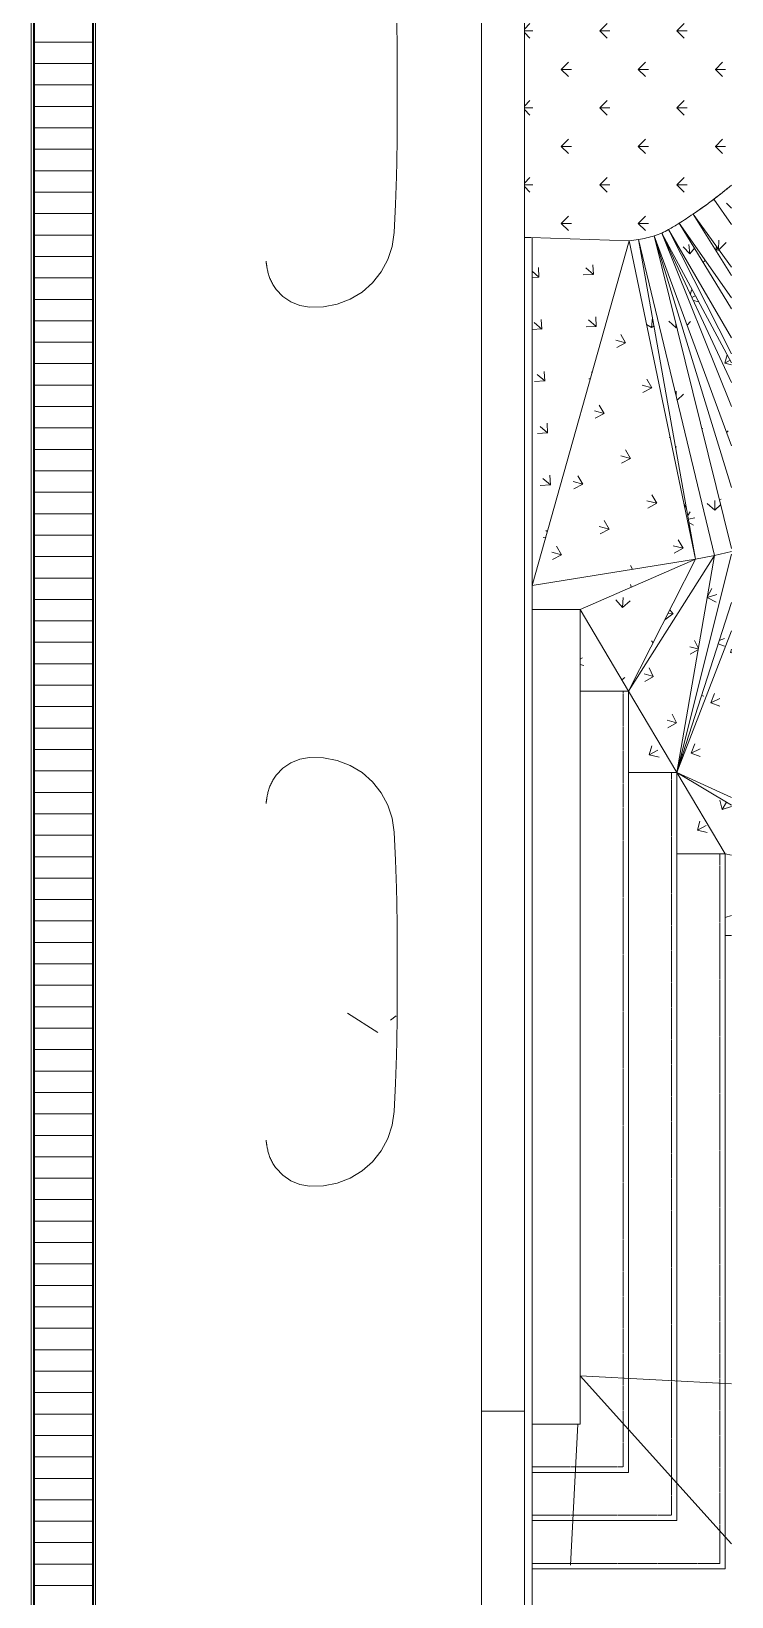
# Model space of a CAD drawing. Header units: millimetres. Extents: x -57519 to 497916, y -349472 to 446842.
# Drawn here: x 491545 to 494811, y 31742 to 39045 of the extents above; entities that cross this region are included whole.
import ezdxf

# ---------------------------------------------------------------- set-up
doc = ezdxf.new("R2010")
doc.units = ezdxf.units.MM
doc.linetypes.add('Overhead', pattern=[3.96875, 2.38125, -1.5875])
for name, color, linetype, lineweight in [('A-FLOR', 192, 'Continuous', 5), ('A-FLOR-PATT', 8, 'Continuous', 5), ('A-WALL', 113, 'Continuous', 20), ('I-FURN', 30, 'Continuous', 5), ('Q-CASE', 31, 'Continuous', 5), ('S-STRS', 31, 'Continuous', 5), ('S-STRS-ANNO', 31, 'Continuous', 5)]:
    doc.layers.add(name, color=color, linetype=linetype, lineweight=lineweight)

# ---------------------------------------------------------------- blocks, each defined once
blk = doc.blocks.new('DLN-Surface Channel-S1 - 300x150 _WD_-15637421-1_F SINGLE OCCUPANCY DIAGRAM')
at = {"layer": 'Q-CASE'}
h = blk.add_hatch(dxfattribs=at)
h.set_pattern_fill('FP_839', color=256, style=0, pattern_type=2)
h.set_pattern_definition([(270, (399805.45, 609.6), (100, 6e-15), [])])
h.paths.add_polyline_path([(21565.1, -135), (21565.1, 135), (-21565.1, 135), (-21565.1, -135), (20936.4, -135)], flags=0)
for p, q in [((-21565.1, 140), (21565.1, 140)), ((21565.1, 135), (-21565.1, 135)), ((-21565.1, -135), (21565.1, -135)), ((21565.1, -140), (-21565.1, -140))]:
    blk.add_line(p, q, dxfattribs=at)
blk = doc.blocks.new('DLN_Bench-2 - DLN_Bench-2-V1096-1_F SINGLE OCCUPANCY DIAGRAM')
at = {"layer": 'I-FURN'}
h = blk.add_hatch(dxfattribs=at)
h.set_pattern_fill('FP_1673', color=253, style=0, pattern_type=2)
h.set_pattern_definition([(320.034, (365147.8, 92586), (-318.762, -3639.333), [380.812, -4188.933]), (264.994, (365147.8, 92586), (3821.137, 704.01), [304.44, -3348.828]), (10.439, (365121.2, 92283), (3502.343, -2935.33), [323.788, -3561.662]), (316.218, (366163.8, 92586), (-840.874, -5415.106), [571.17, -6282.904]), (6.628, (366093.7, 92135), (4948.54, -4742.396), [485.69, -5342.62]), (261.174, (366164, 92586), (4948.54, -4742.4), [456.67, -5023.34]), (291.023, (365909.8, 92078.8), (-2045.3, -3028.671), [380.604, -4186.64]), (235.968, (365909.8, 92078.8), (3683.756, -1234.583), [304.55, -3350.05]), (341.472, (365739.3, 91826.4), (1638.453, -4263.236), [323.76, -3561.37]), (307.533, (365147.8, 92586.1), (1691.1005, -61.7005), [167.514, -9906.172]), (307.533, (365147.8, 92586.1), (1691.1005, -61.7005), [-167.514, -3142.158, -6764.015]), (307.533, (365147.8, 92586.1), (1691.1005, -61.7005), [-3309.672, 167.514, -6596.5]), (307.533, (365147.8, 92586.1), (1691.1005, -61.7005), [-3477.186, -3233.53, -3362.972]), (307.533, (365147.8, 92586.1), (1691.1005, -61.7005), [-6710.715, 167.514, -3195.458]), (307.533, (365147.8, 92586.1), (1691.1005, -61.7005), [-6878.23, -3195.458]), (277.509, (365147.8, 92586.1), (2003.6146, -1334.7925), [167.443, -6284.197]), (277.509, (365147.8, 92586.1), (2003.6146, -1334.7925), [-167.443, -1770.84, -4513.357]), (277.509, (365147.8, 92586.1), (2003.6146, -1334.7925), [-1938.283, 167.443, -4345.914]), (277.509, (365147.8, 92586.1), (2003.6146, -1334.7925), [-2105.726, -3064.72, -1281.195]), (277.509, (365147.8, 92586.1), (2003.6146, -1334.7925), [-5170.445, 167.443, -1113.75]), (277.509, (365147.8, 92586.1), (2003.6146, -1334.7925), [-5337.89, -1113.75]), (237.469, (365147.8, 93717.6), (-114.5774, -2708.581), [167.498, -10313.796]), (237.469, (365147.8, 93717.6), (-114.5774, -2708.581), [-167.498, -1101.424, -9212.372]), (237.469, (365147.8, 93717.6), (-114.5774, -2708.581), [-1268.922, 167.498, -9044.874]), (237.469, (365147.8, 93717.6), (-114.5774, -2708.581), [-1436.42, -3791.538, -5253.336]), (237.469, (365147.8, 93717.6), (-114.5774, -2708.581), [-5227.957, 167.498, -5085.838]), (237.469, (365147.8, 93717.6), (-114.5774, -2708.581), [-5395.455, -5085.838]), (227.466, (365147.8, 94225), (508.538, -2959.048), [167.53, -7843.51]), (227.466, (365147.8, 94225), (508.538, -2959.048), [-167.53, -1482.398, -6361.11]), (227.466, (365147.8, 94225), (508.538, -2959.048), [-1649.93, 167.53, -6193.58]), (227.466, (365147.8, 94225), (508.538, -2959.048), [-1817.46, -2462.202, -3731.378]), (227.466, (365147.8, 94225), (508.538, -2959.048), [-4279.662, 167.53, -3563.846]), (227.466, (365147.8, 94225), (508.538, -2959.048), [-4447.193, -3563.846])])
h.paths.add_polyline_path([(-1000, -252.4), (-998.8, -317.4), (-986.3, -381.3), (-962.8, -442), (-928.9, -497.6), (-885.9, -546.4), (-834.9, -586.9), (-777.7, -617.8), (-715.9, -638.3), (-651.5, -647.5), (-390.1, -658.1), (520.8, -653.8), (651.5, -647.5), (715.9, -638.3), (777.7, -617.8), (834.9, -586.9), (885.9, -546.4), (928.9, -497.6), (962.8, -442), (986.3, -381.3), (998.8, -317.4), (999.7, -251), (992.1, -207.8), (975, -165.8), (949.4, -128.4), (916.7, -97.1), (-916.7, -97.1), (-949.4, -128.4), (-975, -165.8), (-992.1, -207.8), (-999.7, -251)], flags=0)
at = {"layer": 'I-FURN', "color": 253}
blk.add_line((-158.1, -661.1), (158.1, -661.1), dxfattribs=at)
at = {"layer": 'I-FURN', "color": 253, "flags": 128}
for points in [[(-916.7, -97.1), (-949.4, -128.4), (-975, -165.8), (-992.1, -207.8), (-1000, -252.4)], [(1000, -252.4), (992.1, -207.8), (975, -165.8), (949.4, -128.4), (916.7, -97.1)], [(-1000, -252.4), (-998.8, -317.4), (-986.3, -381.3), (-962.8, -442), (-928.9, -497.6), (-885.9, -546.4), (-834.9, -586.9), (-777.7, -617.8), (-715.9, -638.3), (-651.5, -647.5)], [(651.5, -647.5), (715.9, -638.3), (777.7, -617.8), (834.9, -586.9), (885.9, -546.4), (928.9, -497.6), (962.8, -442), (986.3, -381.3), (998.8, -317.4), (1000, -252.4)], [(-651.5, -647.5), (-520.8, -653.8), (-390.1, -658.1)], [(390.1, -658.1), (520.8, -653.8), (651.5, -647.5)]]:
    blk.add_lwpolyline(points, dxfattribs=at)
at = {"layer": 'I-FURN', "color": 253}
for points in [[(-821.2, -55.5), (-828, -56.7), (-841.5, -59.6), (-861.1, -65.9), (-880.3, -74.2), (-899, -84.5), (-910.9, -92.7), (-916.7, -97.1)], [(916.7, -97.1), (910.9, -92.7), (899, -84.5), (880.3, -74.2), (861.1, -65.9), (841.5, -59.6), (828, -56.7), (821.2, -55.5)], [(-390.1, -658.1), (-364.3, -658.7), (-312.7, -659.9), (-235.4, -660.9), (-183.9, -661.1), (-158.1, -661.1)], [(158.1, -661.1), (183.9, -661.1), (235.4, -660.9), (312.7, -659.9), (364.3, -658.7), (390.1, -658.1)]]:
    blk.add_open_spline(points, degree=3, dxfattribs=at)
for points, knots in [([(-785.9, -49.7), (-785.7, -49.6), (-785.4, -49.6), (-785.4, -49.6), (-785.6, -49.6), (-785.9, -49.7), (-786.1, -49.7), (-786.3, -49.8), (-786.5, -49.8), (-786.8, -49.9), (-787.5, -50), (-788.6, -50.2), (-790, -50.4), (-790.9, -50.5), (-791.4, -50.6), (-791.8, -50.7), (-792.2, -50.7), (-792.8, -50.8), (-793.7, -51), (-795.2, -51.2), (-796.6, -51.4), (-797.8, -51.6), (-798.7, -51.8), (-799.6, -51.9), (-800.8, -52.1), (-802.3, -52.4), (-804.2, -52.7), (-806, -53), (-807.9, -53.3), (-810.4, -53.7), (-814.8, -54.4), (-818.6, -55.1), (-821.2, -55.5)], [0, 0, 0, 0, 0.041667, 0.083333, 0.125, 0.145833, 0.15625, 0.166667, 0.177083, 0.1875, 0.208333, 0.25, 0.291667, 0.3125, 0.322917, 0.333333, 0.34375, 0.354167, 0.375, 0.416667, 0.458333, 0.479167, 0.5, 0.520833, 0.541667, 0.583333, 0.625, 0.666667, 0.708333, 0.75, 0.833333, 1, 1, 1, 1]), ([(821.2, -55.5), (818.6, -55.1), (814.8, -54.4), (810.4, -53.7), (807.9, -53.3), (806, -53), (804.2, -52.7), (802.3, -52.4), (800.8, -52.1), (799.6, -51.9), (798.7, -51.8), (797.8, -51.6), (796.6, -51.4), (795.2, -51.2), (793.7, -51), (792.8, -50.8), (792.2, -50.7), (791.8, -50.7), (791.4, -50.6), (790.9, -50.5), (790, -50.4), (788.6, -50.2), (787.5, -50), (786.8, -49.9), (786.5, -49.8), (786.3, -49.8), (786.1, -49.7), (785.9, -49.7), (785.6, -49.6), (785.4, -49.6), (785.4, -49.6), (785.7, -49.6), (785.9, -49.7)], [0, 0, 0, 0, 0.166667, 0.25, 0.291667, 0.333333, 0.375, 0.416667, 0.458333, 0.479167, 0.5, 0.520833, 0.541667, 0.583333, 0.625, 0.645833, 0.65625, 0.666667, 0.677083, 0.6875, 0.708333, 0.75, 0.791667, 0.8125, 0.822917, 0.833333, 0.84375, 0.854167, 0.875, 0.916667, 0.958333, 1, 1, 1, 1])]:
    blk.add_open_spline(points, degree=3, knots=knots, dxfattribs=at)
blk = doc.blocks.new('DLN_Bench-2 - DLN_Bench-2-V1099-1_F SINGLE OCCUPANCY DIAGRAM')
at = {"layer": 'I-FURN', "color": 253}
blk.add_line((-158.1, -661.1), (158.1, -661.1), dxfattribs=at)
at = {"layer": 'I-FURN', "color": 253, "flags": 128}
for points in [[(-916.7, -97.1), (-949.4, -128.4), (-975, -165.8), (-992.1, -207.8), (-1000, -252.4)], [(-1000, -252.4), (-998.8, -317.4), (-986.3, -381.3), (-962.8, -442), (-928.9, -497.6), (-885.9, -546.4), (-834.9, -586.9), (-777.7, -617.8), (-715.9, -638.3), (-651.5, -647.5)], [(-651.5, -647.5), (-520.8, -653.8), (-390.1, -658.1)]]:
    blk.add_lwpolyline(points, dxfattribs=at)
at = {"layer": 'I-FURN', "color": 253}
for points in [[(-821.2, -55.5), (-828, -56.7), (-841.5, -59.6), (-861.1, -65.9), (-880.3, -74.2), (-899, -84.5), (-910.9, -92.7), (-916.7, -97.1)], [(-390.1, -658.1), (-364.3, -658.7), (-312.7, -659.9), (-235.4, -660.9), (-183.9, -661.1), (-158.1, -661.1)], [(158.1, -661.1), (183.9, -661.1), (235.4, -660.9), (312.7, -659.9), (364.3, -658.7), (390.1, -658.1)]]:
    blk.add_open_spline(points, degree=3, dxfattribs=at)
blk.add_open_spline([(-785.9, -49.7), (-785.7, -49.6), (-785.4, -49.6), (-785.4, -49.6), (-785.6, -49.6), (-785.9, -49.7), (-786.1, -49.7), (-786.3, -49.8), (-786.5, -49.8), (-786.8, -49.9), (-787.5, -50), (-788.6, -50.2), (-790, -50.4), (-790.9, -50.5), (-791.4, -50.6), (-791.8, -50.7), (-792.2, -50.7), (-792.8, -50.8), (-793.7, -51), (-795.2, -51.2), (-796.6, -51.4), (-797.8, -51.6), (-798.7, -51.8), (-799.6, -51.9), (-800.8, -52.1), (-802.3, -52.4), (-804.2, -52.7), (-806, -53), (-807.9, -53.3), (-810.4, -53.7), (-814.8, -54.4), (-818.6, -55.1), (-821.2, -55.5)], degree=3, knots=[0, 0, 0, 0, 0.041667, 0.083333, 0.125, 0.145833, 0.15625, 0.166667, 0.177083, 0.1875, 0.208333, 0.25, 0.291667, 0.3125, 0.322917, 0.333333, 0.34375, 0.354167, 0.375, 0.416667, 0.458333, 0.479167, 0.5, 0.520833, 0.541667, 0.583333, 0.625, 0.666667, 0.708333, 0.75, 0.833333, 1, 1, 1, 1], dxfattribs=at)
blk = doc.blocks.new('FP_1101-1_F SINGLE OCCUPANCY DIAGRAM')
at = {"layer": 'A-FLOR-PATT'}
for p, q in [((94745.7, 37662), (94712.8, 37693)), ((94745.7, 37662), (94745.4, 37682.2)), ((94745.7, 37662), (94749.4, 37666)), ((94746.5, 37341.8), (94746.6, 37365.5)), ((94750.7, 37324.4), (94780.3, 37352.5)), ((94926.3, 36810.8), (94891.5, 36841.8)), ((94926.3, 36810.8), (94926.8, 36856.4)), ((94926.3, 36810.8), (94954.4, 36837.4))]:
    blk.add_line(p, q, dxfattribs=at)
blk = doc.blocks.new('FP_1102-1_F SINGLE OCCUPANCY DIAGRAM')
at = {"layer": 'A-FLOR-PATT'}
for p, q in [((94797.8, 37673.4), (94813.7, 37690.6)), ((94981.8, 37174.1), (94989.1, 37180.6))]:
    blk.add_line(p, q, dxfattribs=at)
blk = doc.blocks.new('FP_1103-1_F SINGLE OCCUPANCY DIAGRAM')
at = {"layer": 'A-FLOR-PATT'}
for q in [(94806.1, 38050.6), (94778.6, 38039.1), (94832.1, 38032.6)]:
    blk.add_line((94809.8, 38006.8), q, dxfattribs=at)
blk = doc.blocks.new('FP_1104-1_F SINGLE OCCUPANCY DIAGRAM')
at = {"layer": 'A-FLOR-PATT'}
for p, q in [((94944.1, 38027.8), (94945.2, 38071.3)), ((94945.2, 38026.3), (94979.1, 38059.8))]:
    blk.add_line(p, q, dxfattribs=at)
blk = doc.blocks.new('FP_1105-1_F SINGLE OCCUPANCY DIAGRAM')
at = {"layer": 'A-FLOR-PATT'}
blk.add_line((95005, 38219.9), (94980.4, 38242.8), dxfattribs=at)
blk = doc.blocks.new('FP_1106-1_F SINGLE OCCUPANCY DIAGRAM')
at = {"layer": 'A-FLOR-PATT'}
blk.add_line((94900.3, 37692.5), (94900.4, 37692.6), dxfattribs=at)
blk = doc.blocks.new('FP_1107-1_F SINGLE OCCUPANCY DIAGRAM')
at = {"layer": 'A-FLOR-PATT'}
for p, q in [((94631.4, 37662.6), (94635.9, 37708.7)), ((94631.4, 37662.6), (94608.2, 37677.3)), ((94631.4, 37662.6), (94643.1, 37670.7)), ((94788.8, 36830.5), (94782.3, 36843.9)), ((94794.8, 36817.1), (94788.8, 36830.5))]:
    blk.add_line(p, q, dxfattribs=at)

msp = doc.modelspace()

# ---------------------------------------------------------------- hatches: boundary and pattern name
at = {"layer": 'A-FLOR-PATT'}
h = msp.add_hatch(dxfattribs=at)
h.set_pattern_fill('FP_1873', color=256, style=0, pattern_type=2)
h.set_pattern_definition([(0, (495991.49, 38687.68), (179.605, 179.605), [47.625, -311.585]), (315, (495991.5, 38687.68), (179.605, 179.605), [47.625, -206.375]), (45, (495991.5, 38687.68), (-179.605, 179.605), [47.625, -206.375])])
h.paths.add_polyline_path([(494332.8, 38066.9), (494449.7, 38090.5), (494540.8, 38134.3), (494630.3, 38192), (494810.5, 38327.8), (494810.5, 44977.7), (493844.7, 44977.7), (493844.7, 38083), (493874.7, 38083), (494318, 38067.4)], flags=0)
h = msp.add_hatch(dxfattribs=at)
h.set_pattern_fill('FP_1877', color=256, style=0, pattern_type=2)
h.set_pattern_definition([(36.146, (493471.37, 39833.43), (43.474, 243.005), [47.615, -311.522]), (352.794, (493471.37, 39833.43), (43.475, 243.005), [46.594, -201.905]), (79.857, (493471.37, 39833.43), (-246.536, 31.17), [46.287, -200.576])])
h.paths.add_polyline_path([(494810.5, 37750.6), (494810.5, 37801.8), (494565.8, 38149.6), (494797.6, 37771.6)], flags=0)
h = msp.add_hatch(dxfattribs=at)
h.set_pattern_fill('FP_1878', color=256, style=0, pattern_type=2)
h.set_pattern_definition([(33.721, (493413.1, 40012.66), (54.848, 241.663), [47.625, -311.584]), (350.174, (493413.1, 40012.66), (54.847, 241.663), [46.417, -201.138]), (77.213, (493413.1, 40012.66), (-243.923, 42.247), [46.464, -201.345])])
h.paths.add_polyline_path([(494810.5, 37906), (494810.5, 37944.2), (494630.3, 38192), (494712.7, 38061.3)], flags=0)
h = msp.add_hatch(dxfattribs=at)
h.set_pattern_fill('FP_1881', color=256, style=0, pattern_type=2)
h.set_pattern_definition([(139.221, (444803.41, 29239.38), (-253.6304, -12.07956), [46.762, -305.938]), (93.174, (444803.41, 29239.38), (-253.6304, -12.0776), [45.528, -197.287]), (182.727, (444803.41, 29239.38), (13.448, -242.4427), [47.61, -206.308])])
h.paths.add_polyline_path([(493879.7, 36459.8), (494332.8, 38066.9), (493879.7, 38082.8), (493879.7, 36902.5)], flags=0)
h = msp.add_hatch(dxfattribs=at)
h.set_pattern_fill('FP_1882', color=256, style=0, pattern_type=2)
h.set_pattern_definition([(165.422, (493994.05, 37142.18), (-222.18, -119.99), [47.21, -308.876]), (120.29, (493994.05, 37142.18), (-222.18, -119.99), [45.517, -197.24]), (208.372, (493994.05, 37142.18), (122.444, -209.62), [47.346, -205.165])])
h.paths.add_polyline_path([(493879.7, 36459.8), (494641.6, 36584.4), (494331.2, 38061.3), (493906.5, 36554.8)], flags=0)
h = msp.add_hatch(dxfattribs=at)
h.set_pattern_fill('FP_1880', color=256, style=0, pattern_type=2)
h.set_pattern_definition([(13.821, (494027.26, 36800.99), (132.79, 208.328), [47.62, -311.548]), (330.433, (494027.26, 36800.99), (132.79, 208.327), [46.56, -201.755]), (57.486, (494027.26, 36800.99), (-215.98, 122.527), [46.322, -200.728])])
h.paths.add_polyline_path([(494642, 36582.3), (494729.8, 36599.6), (494379.1, 38061.3), (494638.9, 36599.6)], flags=0)
h = msp.add_hatch(dxfattribs=at)
h.set_pattern_fill('FP_1875', color=256, style=0, pattern_type=2)
h.set_pattern_definition([(14.77, (493978.76, 37537.26), (130.518, 210.793), [47.624, -311.58]), (331.195, (493978.76, 37537.26), (130.52, 210.79), [46.393, -201.04]), (58.235, (493978.76, 37537.26), (-216.816, 119.22), [46.487, -201.44])])
h.paths.add_polyline_path([(494810.5, 36632.7), (494810.5, 36916.5), (494457, 38061.3), (494743.7, 36902.5)], flags=0)
h = msp.add_hatch(dxfattribs=at)
h.set_pattern_fill('FP_1874', color=256, style=0, pattern_type=2)
h.set_pattern_definition([(23.116, (493769.56, 38692.63), (98.412, 227.448), [47.625, -311.583]), (339.565, (493769.56, 38692.63), (98.412, 227.447), [46.413, -201.12]), (66.603, (493769.56, 38692.63), (-231.956, 86.425), [46.467, -201.358])])
h.paths.add_polyline_path([(494810.5, 37294.2), (494810.5, 37407.4), (494501.5, 38061.3), (494734.9, 37481.9)], flags=0)
h = msp.add_hatch(dxfattribs=at)
h.set_pattern_fill('FP_1876', color=256, style=0, pattern_type=2)
h.set_pattern_definition([(29.215, (493696.68, 39042.15), (72.65, 236.063), [47.618, -311.54]), (345.839, (493696.68, 39042.15), (72.65, 236.063), [46.57, -201.8]), (72.894, (493696.68, 39042.15), (-240.822, 60.76), [46.31, -200.68])])
h.paths.add_polyline_path([(494810.5, 37407.4), (494810.5, 37498.3), (494504.3, 38061.3), (494775.6, 37481.9)], flags=0)
h = msp.add_hatch(dxfattribs=at)
h.set_pattern_fill('FP_1879', color=256, style=0, pattern_type=2)
h.set_pattern_definition([(28.313, (493590.06, 39333.67), (77.322, 235.384), [47.625, -311.585]), (344.777, (493590.06, 39333.67), (77.322, 235.385), [46.426, -201.177]), (71.815, (493590.06, 39333.67), (-238.915, 65.015), [46.455, -201.304])])
h.paths.add_polyline_path([(494810.5, 37540.1), (494810.5, 37614.6), (494545.1, 38061.3), (494692.6, 37771.6)], flags=0)
h = msp.add_hatch(dxfattribs=at)
h.set_pattern_fill('FP_1885', color=10, style=0, pattern_type=2)
h.set_pattern_definition([(173.062, (497964.39, 37716.09), (-200.156, -156.167), [47.614, -311.51]), (128.078, (497964.39, 37716.1), (-200.154, -156.168), [47.531, -205.966]), (217.962, (497964.39, 37716.1), (156.337, -199.547), [47.601, -206.27])])
h.paths.add_polyline_path([(494329.7, 35966.5), (494729.8, 36599.6), (494640.7, 36579.8), (494510.6, 36323.2)], flags=0)
h = msp.add_hatch(dxfattribs=at)
h.set_pattern_fill('FP_1894', color=10, style=0, pattern_type=2)
h.set_pattern_definition([(164.45, (488119.95, 45980.75), (-212.2135, -126.9767), [43.99, -287.801]), (116.452, (488119.95, 45980.75), (-212.215, -126.974), [45.22, -195.953]), (210.894, (488119.95, 45980.75), (107.4326, -215.923), [46.369, -200.932])])
h.paths.add_polyline_path([(494554.7, 35587), (494726.8, 36594.9), (494329.7, 35966.5)], flags=0)
h = msp.add_hatch(dxfattribs=at)
h.set_pattern_fill('FP_1886', color=10, style=0, pattern_type=2)
h.set_pattern_definition([(17.715, (491514.77, 36323.18), (116.64, 224.421), [47.623, -311.572]), (332.957, (491514.77, 36323.18), (116.64, 224.422), [47.476, -205.731]), (62.538, (491514.77, 36323.18), (-225.523, 115.122), [47.423, -205.499])])
h.paths.add_polyline_path([(494554.7, 35587), (494810.5, 36618.8), (494729.8, 36599.6), (494620.3, 35966.5)], flags=0)
h = msp.add_hatch(dxfattribs=at)
h.set_pattern_fill('FP_1887', color=10, style=0, pattern_type=2)
h.set_pattern_definition([(20.162, (491577.95, 36467.99), (106.965, 229.134), [47.623, -311.571]), (335.415, (491577.95, 36467.99), (106.965, 229.134), [47.469, -205.7]), (64.976, (491577.95, 36467.99), (-230.219, 105.328), [47.413, -205.458])])
h.paths.add_polyline_path([(494554.7, 35587), (494810.5, 36381.1), (494810.5, 36606.6), (494642, 35934.9)], flags=0)
h = msp.add_hatch(dxfattribs=at)
h.set_pattern_fill('FP_1893', color=10, style=0, pattern_type=2)
h.set_pattern_definition([(111.227, (479627.8, -2055.86), (-232.4479, 102.3909), [47.625, -311.585]), (66.227, (479627.8, -2055.86), (-232.448, 102.391), [47.625, -206.375]), (156.227, (479627.8, -2055.86), (-102.391, -232.448), [47.625, -206.375])])
h.paths.add_polyline_path([(493879.7, 36347.5), (494104.7, 36347.5), (494623.7, 36579.4), (493879.7, 36459.8)], flags=0)
h = msp.add_hatch(dxfattribs=at)
h.set_pattern_fill('FP_1895', color=10, style=0, pattern_type=2)
h.set_pattern_definition([(86.029, (456961.44, 58212.7), (-166.6664, 190.5043), [47.482, -310.651]), (41.056, (456961.44, 58212.7), (-166.6661, 190.5044), [47.609, -206.304]), (131.182, (456961.44, 58212.7), (-191.4658, -166.7707), [47.46, -205.66])])
h.paths.add_polyline_path([(494329.7, 35966.5), (494642, 36582.3), (494104.7, 36347.5), (494119.1, 36323.2)], flags=0)
h = msp.add_hatch(dxfattribs=at)
h.set_pattern_fill('FP_1888', color=10, style=0, pattern_type=2)
h.set_pattern_definition([(22.679, (491627.07, 36633.71), (96.824, 233.524), [47.623, -311.571]), (337.948, (491627.07, 36633.71), (96.825, 233.524), [47.459, -205.654]), (67.48, (491627.07, 36633.71), (-234.597, 95.03), [47.4, -205.401])])
h.paths.add_polyline_path([(494554.7, 35587), (494810.5, 36247.9), (494810.5, 36381.1), (494642, 35857.9)], flags=0)
h = msp.add_hatch(dxfattribs=at)
h.set_pattern_fill('FP_1896', color=10, style=0, pattern_type=2)
h.set_pattern_definition([(30.437, (503063.61, 9005.51), (63.3216, 244.736), [47.563, -311.179]), (345.634, (503063.6, 9005.5), (63.322, 244.7367), [47.61, -206.31]), (75.494, (503063.6, 9005.5), (-245.9812, 63), [47.399, -205.396])])
h.paths.add_polyline_path([(494104.7, 35966.5), (494329.7, 35966.5), (494104.7, 36347.5), (494104.7, 36323.2)], flags=0)
h = msp.add_hatch(dxfattribs=at)
h.set_pattern_fill('FP_1897', color=10, style=0, pattern_type=2)
h.set_pattern_definition([(26.178, (487577.07, 38683.02), (91.9518, 235.4625), [46.953, -307.189]), (340.67, (487577.07, 38683.02), (91.9536, 235.462), [44.88, -194.478]), (68.668, (487577.07, 38683.02), (-225.865, 79.23), [47.396, -205.384])])
h.paths.add_polyline_path([(494810.5, 35471.1), (494810.5, 36247.9), (494554.7, 35587), (494729.8, 35507.7)], flags=0)
h = msp.add_hatch(dxfattribs=at)
h.set_pattern_fill('FP_1890', color=10, style=0, pattern_type=2)
h.set_pattern_definition([(28.787, (494442.24, 38580.95), (62.895, 228.062), [46.743, -305.813]), (346.674, (494442.24, 38580.95), (62.899, 228.061), [47.418, -205.48]), (74.582, (494442.24, 38580.95), (-246.09, 58.288), [44.358, -192.218])])
h.paths.add_polyline_path([(494554.7, 35587), (494329.7, 35966.5), (494329.7, 35587)], flags=0)
h = msp.add_hatch(dxfattribs=at)
h.set_pattern_fill('FP_1889', color=10, style=0, pattern_type=2)
h.set_pattern_definition([(28.787, (494667.24, 38229.25), (62.895, 228.062), [46.743, -305.813]), (346.674, (494667.24, 38229.25), (62.899, 228.061), [47.418, -205.48]), (74.582, (494667.24, 38229.25), (-246.09, 58.288), [44.358, -192.218])])
h.paths.add_polyline_path([(494779.7, 35207.5), (494554.7, 35587), (494554.7, 35207.5)], flags=0)
h = msp.add_hatch(dxfattribs=at)
h.set_pattern_fill('FP_1891', color=10, style=0, pattern_type=2)
h.set_pattern_definition([(77.67, (493816.72, 38855.83), (-139.029, 179.6535), [43.431, -284.146]), (33.888, (493816.72, 38855.83), (-139.028, 179.654), [47.202, -204.543]), (127.735, (493816.72, 38855.83), (-208.981, -140.366), [42.594, -184.572])])
h.paths.add_polyline_path([(494810.5, 35434.6), (494810.5, 35471.1), (494554.7, 35587), (494779.7, 35452.9)], flags=0)
h = msp.add_hatch(dxfattribs=at)
h.set_pattern_fill('FP_1898', color=10, style=0, pattern_type=2)
h.set_pattern_definition([(61.284, (488518, 38217.41), (-59.8005, 237.419), [47.625, -311.585]), (18.468, (488518, 38217.4), (-59.8, 237.42), [45.939, -199.068]), (104.137, (488518, 38217.4), (-232.389, -77.6105), [45.906, -198.928])])
h.paths.add_polyline_path([(494810.5, 35201.9), (494810.5, 35434.6), (494554.7, 35587), (494779.7, 35207.5)], flags=0)
h = msp.add_hatch(dxfattribs=at)
h.set_pattern_fill('FP_1892', color=10, style=0, pattern_type=2)
h.set_pattern_definition([(59.992, (492374.82, 32844.88), (-60.6, 219.913), [46.617, -304.989]), (19.679, (492374.82, 32844.88), (-60.6, 219.913), [47.083, -204.028]), (105.406, (492374.82, 32844.88), (-236.445, -84.56), [42.771, -185.34])])
h.paths.add_polyline_path([(494779.7, 34911.2), (494810.5, 34921), (494810.5, 35201.9), (494779.7, 35207.5), (494779.7, 35164.4)], flags=0)

# ---------------------------------------------------------------- linework, layer by layer
at = {"layer": 'A-FLOR', "color": 253}
for p, q in [((491544.7, 23740.5), (491544.7, 48707.7)), ((491844.7, 48707.7), (491844.7, 23740.5)), ((493844.7, 32607.5), (493844.7, 45157.5)), ((494329.7, 35966.5), (494729.8, 36599.6)), ((494554.7, 35587), (494810.5, 36606.6)), ((494729.8, 36599.6), (494554.7, 35587)), ((493879.7, 36459.8), (494642, 36582.3)), ((494104.7, 36347.5), (494642, 36582.3)), ((494642, 36582.3), (494329.7, 35966.5)), ((493879.7, 36347.5), (493879.7, 36459.8)), ((494554.7, 35587), (494810.5, 36381.1)), ((494104.7, 36347.5), (494329.7, 35966.5)), ((494554.7, 35587), (494810.5, 36247.9)), ((494329.7, 35966.5), (494104.7, 35966.5)), ((494329.7, 35587), (494329.7, 35966.5)), ((494554.7, 35587), (494329.7, 35966.5)), ((494554.7, 35587), (494329.7, 35587)), ((494554.7, 35207.5), (494554.7, 35587)), ((494779.7, 35207.5), (494554.7, 35587)), ((494810.5, 35471.1), (494554.7, 35587)), ((494554.7, 35587), (494810.5, 35434.6)), ((494779.7, 35207.5), (494554.7, 35207.5)), ((494810.5, 35201.9), (494779.7, 35207.5)), ((494779.7, 34911.2), (494779.7, 35207.5)), ((494810.5, 34921), (494779.7, 34911.2))]:
    msp.add_line(p, q, dxfattribs=at)
at = {"layer": 'A-FLOR'}
for p, q in [((494810.5, 38144.1), (494726.8, 38261.2)), ((494515.3, 38119.8), (494810.5, 37540.1)), ((494515.3, 38119.8), (494810.5, 37614.6)), ((494810.5, 37750.6), (494565.8, 38149.6)), ((494810.5, 37801.8), (494565.8, 38149.6)), ((494630.3, 38192), (494810.5, 37906)), ((494630.3, 38192), (494810.5, 37944.2)), ((493844.7, 38083), (493874.7, 38083)), ((493874.7, 38083), (494332.8, 38066.9)), ((493879.7, 36459.8), (493879.7, 38082.8)), ((493879.7, 36459.8), (494332.8, 38066.9)), ((494332.8, 38066.9), (494642, 36582.3)), ((494376.9, 38073.9), (494642, 36582.3)), ((494376.9, 38073.9), (494729.8, 36599.6)), ((494810.5, 36632.7), (494449.7, 38090.5)), ((494449.7, 38090.5), (494810.5, 37110.9)), ((494449.7, 38090.5), (494810.5, 36916.5)), ((494810.5, 37294.2), (494484.4, 38103.9)), ((494810.5, 37407.4), (494484.4, 38103.9)), ((494810.5, 37498.3), (494484.4, 38103.9)), ((494729.8, 36599.6), (494642, 36582.3)), ((494810.5, 36618.8), (494729.8, 36599.6))]:
    msp.add_line(p, q, dxfattribs=at)
for centre, radius, start, end in [((493308.3, 40138.5), 2352.9, 304.18274, 309.6788), ((493308.3, 40138.5), 2352.9, 307.07353, 309.6759), ((493308.3, 40138.5), 2352.9, 304.18274, 307.07353), ((494158.6, 38773), 744.3, 295.96009, 298.6374), ((494158.6, 38773), 744.3, 295.96009, 298.6374), ((494093.4, 38892.4), 880.3, 298.6374, 302.45371), ((494093.4, 38892.4), 880.3, 298.6374, 302.45371), ((493192.4, 40309.2), 2559.3, 302.45371, 304.18274), ((493192.4, 40309.2), 2559.3, 302.45371, 304.18274), ((494138, 39426), 1373, 278.15671, 280.02032), ((494138, 39426), 1373, 278.15671, 280.02032), ((494275.3, 38689.6), 624, 279.36193, 286.22825), ((494275.3, 38689.6), 624, 279.36193, 286.22825), ((494388.6, 38300.6), 218.9, 286.22825, 295.96009), ((494388.6, 38300.6), 218.9, 286.22825, 295.96009)]:
    msp.add_arc(centre, radius, start, end, dxfattribs=at)
at = {"layer": 'A-WALL', "color": 253, "lineweight": 5}
for p, q in [((493644.7, 31207.5), (493644.7, 45156.9)), ((493844.7, 32607.5), (493644.7, 32607.5)), ((493844.7, 32607.5), (493844.7, 31007.5))]:
    msp.add_line(p, q, dxfattribs=at)
at = {"layer": 'S-STRS', "color": 253}
for p, q in [((494104.7, 36347.5), (493879.7, 36347.5)), ((493879.7, 36347.5), (493879.7, 32547.5)), ((494104.7, 32547.5), (494104.7, 36347.5)), ((494329.7, 32322.5), (494329.7, 35587.5)), ((494554.7, 32097.5), (494554.7, 35207.5)), ((494779.7, 34827.5), (494779.7, 34911.2)), ((494810.5, 34827.5), (494779.7, 34827.5)), ((494779.7, 31872.5), (494779.7, 34827.5)), ((493879.7, 32547.5), (494104.7, 32547.5)), ((493879.7, 32322.5), (493879.7, 32547.5)), ((493879.7, 32097.5), (493879.7, 32322.5)), ((493879.7, 32322.5), (494329.7, 32322.5)), ((493879.7, 31872.5), (493879.7, 32097.5)), ((493879.7, 32097.5), (494554.7, 32097.5)), ((493879.7, 31647.5), (493879.7, 31872.5)), ((493879.7, 31872.5), (494779.7, 31872.5))]:
    msp.add_line(p, q, dxfattribs=at)
at = {"layer": 'S-STRS', "color": 253, "linetype": 'Overhead'}
for p, q in [((494304.7, 32347.5), (494304.7, 35966.5)), ((494529.7, 32122.5), (494529.7, 35587)), ((494754.7, 31897.5), (494754.7, 35207.5)), ((493879.7, 32347.5), (494304.7, 32347.5)), ((493879.7, 32122.5), (494529.7, 32122.5)), ((493879.7, 31897.5), (494754.7, 31897.5))]:
    msp.add_line(p, q, dxfattribs=at)
at = {"layer": 'S-STRS-ANNO'}
for p, q in [((494329.7, 32522.5), (494104.7, 32772.5)), ((494104.7, 32772.5), (494810.5, 32735.3)), ((494092.9, 32547.5), (494058.3, 31889.8)), ((494554.7, 32272.5), (494329.7, 32522.5)), ((494779.7, 32022.5), (494554.7, 32272.5)), ((494810.5, 31988.3), (494779.7, 32022.5))]:
    msp.add_line(p, q, dxfattribs=at)

# ---------------------------------------------------------------- block references
at = {"layer": 'A-FLOR'}
for name in ['FP_1105-1_F SINGLE OCCUPANCY DIAGRAM', 'FP_1103-1_F SINGLE OCCUPANCY DIAGRAM', 'FP_1104-1_F SINGLE OCCUPANCY DIAGRAM', 'FP_1107-1_F SINGLE OCCUPANCY DIAGRAM', 'FP_1101-1_F SINGLE OCCUPANCY DIAGRAM', 'FP_1102-1_F SINGLE OCCUPANCY DIAGRAM', 'FP_1106-1_F SINGLE OCCUPANCY DIAGRAM']:
    msp.add_blockref(name, (399805.4, 0), dxfattribs=at)
at = {"layer": 'I-FURN', "color": 253, "rotation": 90.00000000000027}
for name, p in [('DLN_Bench-2 - DLN_Bench-2-V1099-1_F SINGLE OCCUPANCY DIAGRAM', (492589.5, 38757.7)), ('DLN_Bench-2 - DLN_Bench-2-V1096-1_F SINGLE OCCUPANCY DIAGRAM', (492589.5, 34657.7))]:
    msp.add_blockref(name, p, dxfattribs=at)
at = {"layer": 'Q-CASE', "rotation": 269.9999999999994}
msp.add_blockref('DLN-Surface Channel-S1 - 300x150 _WD_-15637421-1_F SINGLE OCCUPANCY DIAGRAM', (491694.7, 27132.6), dxfattribs=at)

doc.saveas('drawing.dxf')
